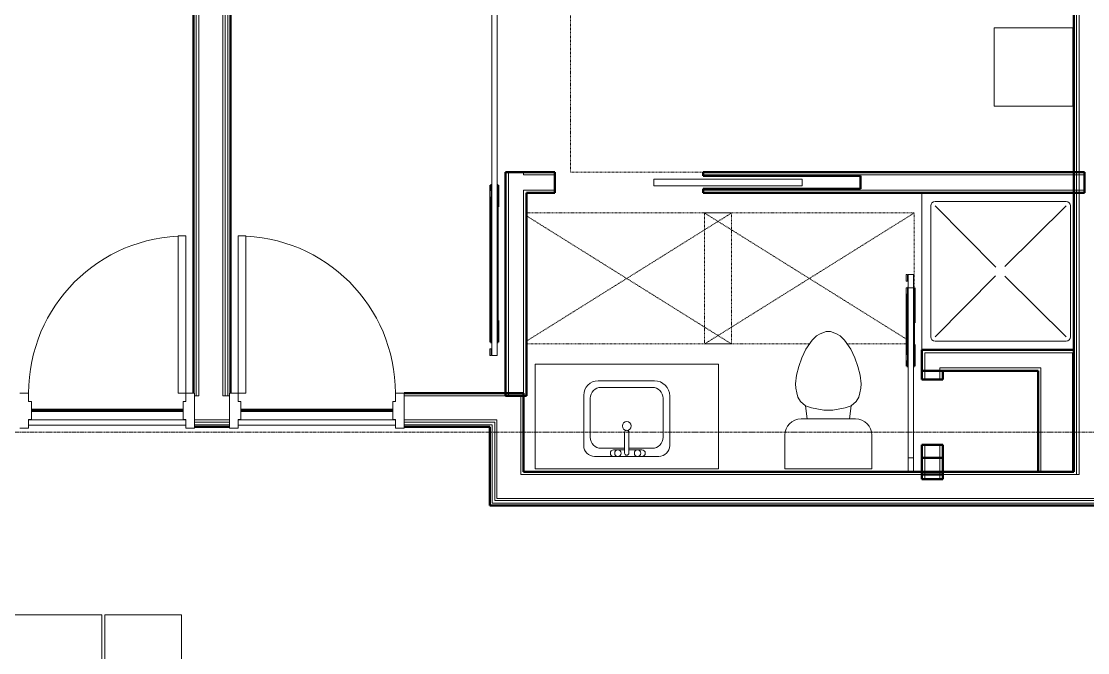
# Model space of a CAD drawing. Header units: inches. Extents: x -4217 to -1814, y 9706 to 12425.
# Drawn here: x -2758.4 to -2514.2, y 10416.7 to 10561.3 of the extents above; entities that cross this region are included whole.
import ezdxf

# ---------------------------------------------------------------- set-up
doc = ezdxf.new("R2010")
doc.units = ezdxf.units.IN
doc.header["$MEASUREMENT"] = 0
doc.linetypes.add('Dash', pattern=[0.25, 0.125, -0.125])
doc.linetypes.add('Grid Line 1_2_', pattern=[0.875, 0.5, -0.125, 0.125, -0.125])
for name, color, linetype, lineweight in [('A-AREA-1', 32, 'Continuous', 70), ('A-DOOR-2', 90, 'Continuous', 20), ('A-DOOR-4', 50, 'Continuous', 13), ('A-DOOR-5', 10, 'Continuous', 50), ('A-DOOR-6', 31, 'Continuous', 20), ('A-DOOR-7', 31, 'Continuous', 9), ('A-DOOR-FRAM', 31, 'Continuous', 20), ('A-FLOR', 192, 'Continuous', 13), ('A-FLOR-1', 50, 'Continuous', 13), ('A-GENM-HDLN-1', 250, 'Dash', 9), ('A-WALL', 113, 'Continuous', 13), ('A-WALL-3', 10, 'Continuous', 50), ('A-WALL-4', 50, 'Continuous', 13), ('I-FURN-1', 250, 'Continuous', 9), ('I-FURN-HDLN-1', 250, 'Dash', 9), ('I-WALL-3', 2, 'Continuous', 50), ('P-SANR-FIXT-2', 250, 'Continuous', 9), ('Q-CASE-3', 250, 'Continuous', 9), ('S-GRID-1', 1, 'Grid Line 1_2_', 9)]:
    doc.layers.add(name, color=color, linetype=linetype, lineweight=lineweight)

msp = doc.modelspace()

# ---------------------------------------------------------------- linework, layer by layer
at = {"layer": 'A-AREA-1'}
for p, q in [((-2756.09874, 10472.2894), (-2721.34874, 10472.2894)), ((-2708.09874, 10472.2894), (-2673.34874, 10472.2894))]:
    msp.add_line(p, q, dxfattribs=at)
at = {"layer": 'A-DOOR-2'}
for p, q in [((-2579.53393, 10525.1707), (-2613.53393, 10525.1707)), ((-2613.53393, 10525.1707), (-2613.53393, 10523.6707)), ((-2613.53393, 10523.6707), (-2579.53393, 10523.6707)), ((-2579.53393, 10523.6707), (-2579.53393, 10525.1707))]:
    msp.add_line(p, q, dxfattribs=at)
at = {"layer": 'A-DOOR-4'}
for p, q in [((-2650.67166, 10565.7957), (-2650.67166, 10484.7957)), ((-2649.42166, 10484.7957), (-2649.42166, 10565.7957)), ((-2651.09874, 10521.06172), (-2651.09874, 10522.56172)), ((-2651.09874, 10522.56172), (-2650.77314, 10522.56172)), ((-2650.77314, 10521.06172), (-2651.09874, 10521.06172)), ((-2650.77314, 10521.06172), (-2650.77314, 10522.56172)), ((-2649.17166, 10492.7957), (-2649.17166, 10518.7957)), ((-2555.74874, 10501.7957), (-2555.74874, 10503.2957)), ((-2555.42314, 10503.2957), (-2555.74874, 10503.2957)), ((-2555.74874, 10501.7957), (-2555.42314, 10501.7957)), ((-2555.42314, 10501.7957), (-2555.42314, 10503.2957)), ((-2555.32166, 10503.2957), (-2555.32166, 10458.2957)), ((-2555.32166, 10503.2957), (-2554.69666, 10503.2957)), ((-2554.69666, 10503.2957), (-2554.07166, 10503.2957)), ((-2554.07166, 10458.2957), (-2554.07166, 10503.2957)), ((-2555.74874, 10498.7957), (-2555.74874, 10500.2957)), ((-2555.42314, 10500.2957), (-2555.74874, 10500.2957)), ((-2555.42314, 10498.7957), (-2555.42314, 10500.2957)), ((-2555.32166, 10500.2957), (-2555.32166, 10461.2957)), ((-2555.32166, 10500.2957), (-2555.23793, 10500.2957)), ((-2555.23793, 10500.2957), (-2555.1386, 10500.2957)), ((-2555.1386, 10500.2957), (-2555.00916, 10500.2957)), ((-2555.00916, 10500.2957), (-2554.85842, 10500.2957)), ((-2554.85842, 10500.2957), (-2554.69666, 10500.2957)), ((-2554.69666, 10500.2957), (-2554.07166, 10500.2957)), ((-2554.07166, 10461.2957), (-2554.07166, 10500.2957)), ((-2555.74874, 10498.7957), (-2555.42314, 10498.7957)), ((-2553.82166, 10492.2957), (-2553.82166, 10487.2957)), ((-2553.82166, 10492.2957), (-2553.82166, 10487.2957)), ((-2651.09874, 10484.7957), (-2651.09874, 10486.2957)), ((-2650.77314, 10486.2957), (-2651.09874, 10486.2957)), ((-2651.09874, 10484.7957), (-2650.77314, 10484.7957)), ((-2650.77314, 10484.7957), (-2650.77314, 10486.2957)), ((-2650.04666, 10484.7957), (-2650.67166, 10484.7957)), ((-2649.42166, 10484.7957), (-2650.04666, 10484.7957)), ((-2555.74874, 10483.52967), (-2555.74874, 10485.02967)), ((-2555.74874, 10485.02967), (-2555.42314, 10485.02967)), ((-2555.74874, 10483.52967), (-2555.74874, 10485.02967)), ((-2555.74874, 10485.02967), (-2555.42314, 10485.02967)), ((-2555.42314, 10483.52967), (-2555.42314, 10485.02967)), ((-2555.42314, 10483.52967), (-2555.42314, 10485.02967)), ((-2555.42314, 10483.52967), (-2555.74874, 10483.52967)), ((-2555.42314, 10483.52967), (-2555.74874, 10483.52967)), ((-2555.00916, 10461.2957), (-2555.32166, 10461.2957)), ((-2554.85842, 10461.2957), (-2555.00916, 10461.2957)), ((-2554.69666, 10461.2957), (-2554.85842, 10461.2957)), ((-2554.07166, 10461.2957), (-2554.69666, 10461.2957)), ((-2554.69666, 10458.2957), (-2555.32166, 10458.2957)), ((-2554.07166, 10458.2957), (-2554.69666, 10458.2957))]:
    msp.add_line(p, q, dxfattribs=at)
at = {"layer": 'A-DOOR-5'}
for p, q in [((-2650.92166, 10522.56172), (-2650.92166, 10523.7957)), ((-2650.92166, 10523.7957), (-2650.67166, 10523.7957)), ((-2649.42166, 10523.7957), (-2649.17166, 10523.7957)), ((-2649.17166, 10523.7957), (-2649.17166, 10518.7957)), ((-2650.92166, 10487.7957), (-2650.92166, 10521.06172)), ((-2649.17166, 10518.7957), (-2649.42166, 10518.7957)), ((-2555.32166, 10500.2957), (-2555.42314, 10500.2957)), ((-2553.82166, 10500.2957), (-2554.07166, 10500.2957)), ((-2553.82166, 10495.2957), (-2553.82166, 10500.2957)), ((-2555.57166, 10498.7957), (-2555.57166, 10485.02967)), ((-2555.32166, 10497.2957), (-2555.57166, 10497.2957)), ((-2555.57166, 10497.2957), (-2555.57166, 10485.02967)), ((-2553.82166, 10497.2957), (-2554.0733, 10497.2957)), ((-2553.82166, 10492.2957), (-2553.82166, 10497.2957)), ((-2554.07439, 10495.2957), (-2553.82166, 10495.2957)), ((-2649.42377, 10492.7957), (-2649.17166, 10492.7957)), ((-2649.17166, 10492.7957), (-2649.17166, 10487.7957)), ((-2554.07603, 10492.2957), (-2553.82166, 10492.2957)), ((-2650.67166, 10487.7957), (-2650.92166, 10487.7957)), ((-2649.17166, 10487.7957), (-2649.42245, 10487.7957)), ((-2553.82166, 10487.2957), (-2554.07876, 10487.2957)), ((-2553.82166, 10487.2957), (-2554.07876, 10487.2957)), ((-2553.82166, 10482.2957), (-2553.82166, 10487.2957)), ((-2553.82166, 10482.2957), (-2553.82166, 10487.2957)), ((-2555.57166, 10483.52967), (-2555.57166, 10482.2957)), ((-2555.57166, 10483.52967), (-2555.57166, 10482.2957)), ((-2555.57166, 10482.2957), (-2555.32166, 10482.2957)), ((-2555.57166, 10482.2957), (-2555.32166, 10482.2957)), ((-2554.07166, 10482.2957), (-2553.82166, 10482.2957)), ((-2554.07166, 10482.2957), (-2553.82166, 10482.2957))]:
    msp.add_line(p, q, dxfattribs=at)
at = {"layer": 'A-DOOR-6'}
for p, q in [((-2720.72374, 10512.1644), (-2722.47374, 10512.1644)), ((-2722.47374, 10512.1644), (-2722.47374, 10476.1644)), ((-2720.72374, 10476.1644), (-2720.72374, 10512.1644)), ((-2708.72374, 10476.1644), (-2708.72374, 10512.1644)), ((-2708.72374, 10512.1644), (-2706.97374, 10512.1644)), ((-2706.97374, 10512.1644), (-2706.97374, 10476.1644)), ((-2722.47374, 10476.1644), (-2720.72374, 10476.1644)), ((-2706.97374, 10476.1644), (-2708.72374, 10476.1644))]:
    msp.add_line(p, q, dxfattribs=at)
at = {"layer": 'A-DOOR-7'}
for centre, start, end in [((-2720.72374, 10476.1644), 90, 180), ((-2708.72374, 10476.1644), 0, 90)]:
    msp.add_arc(centre, 36, start, end, dxfattribs=at)
at = {"layer": 'A-DOOR-FRAM'}
for p, q in [((-2756.72374, 10476.1644), (-2758.72374, 10476.1644)), ((-2756.72374, 10474.2269), (-2756.72374, 10476.1644)), ((-2720.72374, 10476.1644), (-2720.72374, 10474.2269)), ((-2718.72374, 10476.1644), (-2720.72374, 10476.1644)), ((-2718.72374, 10468.1644), (-2718.72374, 10476.1644)), ((-2710.72374, 10476.1644), (-2708.72374, 10476.1644)), ((-2710.72374, 10468.1644), (-2710.72374, 10476.1644)), ((-2708.72374, 10476.1644), (-2708.72374, 10474.2269)), ((-2672.72374, 10474.2269), (-2672.72374, 10476.1644)), ((-2672.72374, 10476.1644), (-2670.72374, 10476.1644)), ((-2670.72374, 10476.1644), (-2670.72374, 10468.1644)), ((-2756.09874, 10474.2269), (-2756.72374, 10474.2269)), ((-2756.09874, 10470.1019), (-2756.09874, 10474.2269)), ((-2720.72374, 10474.2269), (-2721.34874, 10474.2269)), ((-2721.34874, 10474.2269), (-2721.34874, 10470.1019)), ((-2708.72374, 10474.2269), (-2708.09874, 10474.2269)), ((-2708.09874, 10474.2269), (-2708.09874, 10470.1019)), ((-2673.34874, 10474.2269), (-2672.72374, 10474.2269)), ((-2673.34874, 10470.1019), (-2673.34874, 10474.2269)), ((-2756.72374, 10468.1644), (-2756.72374, 10470.1019)), ((-2756.72374, 10470.1019), (-2756.09874, 10470.1019)), ((-2721.34874, 10470.1019), (-2720.72374, 10470.1019)), ((-2720.72374, 10470.1019), (-2720.72374, 10468.1644)), ((-2708.72374, 10470.1019), (-2708.72374, 10468.1644)), ((-2708.09874, 10470.1019), (-2708.72374, 10470.1019)), ((-2672.72374, 10470.1019), (-2673.34874, 10470.1019)), ((-2672.72374, 10468.1644), (-2672.72374, 10470.1019)), ((-2758.72374, 10468.1644), (-2756.72374, 10468.1644)), ((-2720.72374, 10468.1644), (-2718.72374, 10468.1644)), ((-2708.72374, 10468.1644), (-2710.72374, 10468.1644)), ((-2670.72374, 10468.1644), (-2672.72374, 10468.1644))]:
    msp.add_line(p, q, dxfattribs=at)
at = {"layer": 'A-FLOR'}
for p, q in [((-2739.92374, 10425.3894), (-2778.57374, 10425.3894)), ((-2739.92374, 10381.1644), (-2739.92374, 10425.3894)), ((-2739.29874, 10425.3894), (-2739.29874, 10381.1644)), ((-2721.68021, 10425.3894), (-2739.29874, 10425.3894)), ((-2721.68021, 10381.1644), (-2721.68021, 10425.3894))]:
    msp.add_line(p, q, dxfattribs=at)
at = {"layer": 'A-FLOR-1'}
for p, q in [((-2756.72374, 10470.0394), (-2720.72374, 10470.0394)), ((-2708.72374, 10470.0394), (-2672.72374, 10470.0394)), ((-2720.72374, 10468.7894), (-2756.72374, 10468.7894)), ((-2672.72374, 10468.7894), (-2708.72374, 10468.7894))]:
    msp.add_line(p, q, dxfattribs=at)
at = {"layer": 'A-GENM-HDLN-1'}
for p, q in [((-2642.72374, 10488.06132), (-2595.74874, 10517.4207)), ((-2642.72374, 10517.4207), (-2595.74874, 10517.4207)), ((-2642.72374, 10516.78007), (-2595.74874, 10487.4207)), ((-2601.92374, 10517.4207), (-2555.57166, 10488.45065)), ((-2601.92374, 10487.4207), (-2553.92374, 10517.4207)), ((-2601.92374, 10517.4207), (-2553.92374, 10517.4207)), ((-2601.92374, 10487.4207), (-2601.92374, 10517.4207)), ((-2595.74874, 10517.4207), (-2595.74874, 10487.4207)), ((-2553.92374, 10517.4207), (-2553.92374, 10500.2957)), ((-2595.74874, 10487.4207), (-2642.72374, 10487.4207)), ((-2577.89438, 10487.4207), (-2601.92374, 10487.4207)), ((-2555.57166, 10487.4207), (-2569.24895, 10487.4207))]:
    msp.add_line(p, q, dxfattribs=at)
at = {"layer": 'A-WALL'}
for p, q in [((-2718.34874, 10843.1394), (-2718.34874, 10475.5394)), ((-2717.72374, 10843.1394), (-2717.72374, 10475.5394)), ((-2712.22374, 10843.1394), (-2712.22374, 10475.5394)), ((-2711.72374, 10843.1394), (-2711.72374, 10475.5394)), ((-2711.09874, 10843.1394), (-2711.09874, 10475.5394)), ((-2516.74874, 10652.2332), (-2516.74874, 10457.5394)), ((-2516.12374, 10652.2332), (-2516.12374, 10457.5394)), ((-2717.72374, 10475.5394), (-2718.72374, 10475.5394)), ((-2710.72374, 10475.5394), (-2712.22374, 10475.5394)), ((-2643.97374, 10475.5394), (-2670.72374, 10475.5394)), ((-2643.97374, 10475.5394), (-2643.97374, 10457.5394)), ((-2710.72374, 10470.0394), (-2718.72374, 10470.0394)), ((-2649.47374, 10470.0394), (-2670.72374, 10470.0394)), ((-2649.47374, 10470.0394), (-2649.47374, 10452.0394)), ((-2710.72374, 10469.5394), (-2718.72374, 10469.5394)), ((-2710.72374, 10468.9144), (-2718.72374, 10468.9144)), ((-2649.97374, 10469.5394), (-2670.72374, 10469.5394)), ((-2650.59874, 10468.9144), (-2670.72374, 10468.9144)), ((-2650.59874, 10468.9144), (-2650.59874, 10450.9144)), ((-2649.97374, 10469.5394), (-2649.97374, 10451.5394)), ((-2516.12374, 10457.5394), (-2643.97374, 10457.5394)), ((-2505.8267, 10450.9144), (-2650.59874, 10450.9144)), ((-2506.08558, 10451.5394), (-2649.97374, 10451.5394)), ((-2506.29269, 10452.0394), (-2649.47374, 10452.0394))]:
    msp.add_line(p, q, dxfattribs=at)
at = {"layer": 'A-WALL-3'}
for p, q in [((-2642.72374, 10526.7957), (-2647.47374, 10526.7957)), ((-2647.47374, 10526.7957), (-2647.47374, 10475.52256)), ((-2636.2006, 10526.7957), (-2642.72374, 10526.7957)), ((-2636.2006, 10522.0457), (-2636.2006, 10526.7957)), ((-2514.87374, 10526.7957), (-2602.2006, 10526.7957)), ((-2602.2006, 10526.7957), (-2602.2006, 10525.9207)), ((-2602.2006, 10525.9207), (-2566.2006, 10525.9207)), ((-2566.2006, 10525.9207), (-2566.2006, 10522.9207)), ((-2514.87374, 10522.0457), (-2514.87374, 10526.7957)), ((-2642.72374, 10475.52256), (-2642.72374, 10522.0457)), ((-2642.72374, 10522.0457), (-2636.2006, 10522.0457)), ((-2566.2006, 10522.9207), (-2602.2006, 10522.9207)), ((-2602.2006, 10522.9207), (-2602.2006, 10522.0457)), ((-2602.2006, 10522.0457), (-2514.87374, 10522.0457)), ((-2551.49874, 10486.0457), (-2552.12374, 10486.0457)), ((-2552.12374, 10486.0457), (-2552.12374, 10479.2957)), ((-2547.37374, 10486.0457), (-2551.49874, 10486.0457)), ((-2517.37374, 10486.0457), (-2547.37374, 10486.0457)), ((-2517.37374, 10485.4207), (-2517.37374, 10486.0457)), ((-2517.37374, 10481.2957), (-2517.37374, 10485.4207)), ((-2547.37374, 10481.2957), (-2552.12374, 10481.2957)), ((-2552.12374, 10481.2957), (-2552.12374, 10479.2957)), ((-2547.37374, 10479.2957), (-2547.37374, 10481.2957)), ((-2547.37374, 10479.2957), (-2547.37374, 10481.2957)), ((-2547.37374, 10481.2957), (-2525.49874, 10481.2957)), ((-2525.49874, 10481.2957), (-2525.49874, 10458.15981)), ((-2517.37374, 10458.15981), (-2517.37374, 10481.2957)), ((-2552.12374, 10479.2957), (-2547.37374, 10479.2957)), ((-2552.12374, 10479.2957), (-2547.37374, 10479.2957)), ((-2647.47374, 10475.52256), (-2642.72374, 10475.52256)), ((-2547.37374, 10464.2957), (-2552.12374, 10464.2957)), ((-2552.12374, 10464.2957), (-2552.12374, 10456.40981)), ((-2547.37374, 10456.40981), (-2547.37374, 10464.2957)), ((-2547.37374, 10461.2957), (-2552.12374, 10461.2957)), ((-2552.12374, 10461.2957), (-2552.12374, 10457.53481)), ((-2547.37374, 10457.53481), (-2547.37374, 10461.2957)), ((-2552.12374, 10457.53481), (-2547.37374, 10457.53481)), ((-2525.49874, 10458.15981), (-2517.37374, 10458.15981)), ((-2552.12374, 10456.40981), (-2547.37374, 10456.40981))]:
    msp.add_line(p, q, dxfattribs=at)
at = {"layer": 'A-WALL-4'}
for p, q in [((-2646.84874, 10526.7957), (-2646.84874, 10475.52256)), ((-2643.34874, 10526.7957), (-2643.34874, 10526.1707)), ((-2643.34874, 10526.1707), (-2642.72374, 10526.1707)), ((-2636.2006, 10526.1707), (-2642.72374, 10526.1707)), ((-2514.87374, 10526.1707), (-2602.2006, 10526.1707)), ((-2643.34874, 10522.6707), (-2643.34874, 10475.52256)), ((-2643.34874, 10522.6707), (-2642.72374, 10522.6707)), ((-2636.2006, 10522.6707), (-2642.72374, 10522.6707)), ((-2514.87374, 10522.6707), (-2602.2006, 10522.6707)), ((-2551.49874, 10485.4207), (-2551.49874, 10479.2957)), ((-2551.49874, 10485.4207), (-2547.99874, 10485.4207)), ((-2547.99874, 10485.4207), (-2547.37374, 10485.4207)), ((-2547.37374, 10485.4207), (-2517.62374, 10485.4207)), ((-2517.62374, 10485.4207), (-2517.37374, 10485.4207)), ((-2517.62374, 10485.4207), (-2517.37374, 10485.4207)), ((-2517.62374, 10485.4207), (-2517.62374, 10481.9207)), ((-2547.99874, 10481.9207), (-2547.99874, 10479.2957)), ((-2547.99874, 10481.9207), (-2547.37374, 10481.9207)), ((-2547.37374, 10481.9207), (-2524.87374, 10481.9207)), ((-2524.87374, 10481.9207), (-2524.87374, 10481.2957)), ((-2517.62374, 10481.9207), (-2517.62374, 10481.2957)), ((-2551.49874, 10481.2957), (-2551.49874, 10479.2957)), ((-2547.99874, 10481.2957), (-2547.99874, 10479.2957)), ((-2524.87374, 10458.15981), (-2524.87374, 10481.2957)), ((-2517.62374, 10458.15981), (-2517.62374, 10481.2957)), ((-2551.49874, 10464.2957), (-2551.49874, 10456.40981)), ((-2547.99874, 10464.2957), (-2547.99874, 10456.40981)), ((-2551.49874, 10461.2957), (-2551.49874, 10457.53481)), ((-2547.99874, 10461.2957), (-2547.99874, 10457.53481))]:
    msp.add_line(p, q, dxfattribs=at)
at = {"layer": 'I-FURN-1'}
for p, q in [((-2535.59848, 10559.86386), (-2517.59848, 10559.86386)), ((-2535.59848, 10541.86386), (-2535.59848, 10559.86386)), ((-2517.59848, 10559.86386), (-2517.59848, 10541.86386)), ((-2517.59848, 10541.86386), (-2535.59848, 10541.86386))]:
    msp.add_line(p, q, dxfattribs=at)
at = {"layer": 'I-FURN-HDLN-1'}
for p, q in [((-2632.59848, 10526.7957), (-2632.59848, 10646.7957)), ((-2602.2006, 10526.7957), (-2632.59848, 10526.7957))]:
    msp.add_line(p, q, dxfattribs=at)
at = {"layer": 'I-WALL-3'}
for p, q in [((-2718.97374, 10744.76988), (-2718.97374, 10476.1644)), ((-2710.47374, 10476.1644), (-2710.47374, 10744.77447)), ((-2517.37374, 10652.2332), (-2517.37374, 10458.1644)), ((-2643.34874, 10476.1644), (-2670.72374, 10476.1644)), ((-2643.34874, 10458.1644), (-2643.34874, 10476.1644)), ((-2718.72374, 10468.4144), (-2710.72374, 10468.4144)), ((-2670.72374, 10468.4144), (-2651.09874, 10468.4144)), ((-2651.09874, 10468.4144), (-2651.09874, 10450.4144)), ((-2517.37374, 10458.1644), (-2643.34874, 10458.1644)), ((-2651.09874, 10450.4144), (-2505.61959, 10450.4144))]:
    msp.add_line(p, q, dxfattribs=at)
at = {"layer": 'P-SANR-FIXT-2'}
for p, q in [((-2552.12374, 10522.0457), (-2552.12374, 10486.0457)), ((-2550.12374, 10489.0457), (-2550.12374, 10519.0457)), ((-2549.12374, 10520.0457), (-2519.12374, 10520.0457)), ((-2535.23935, 10505.0484), (-2549.12374, 10519.0457)), ((-2533.15192, 10505.18831), (-2519.12374, 10519.0457)), ((-2518.12374, 10519.0457), (-2518.12374, 10489.0457)), ((-2535.25595, 10503.06178), (-2549.12374, 10489.0457)), ((-2533.11322, 10502.93716), (-2519.12374, 10489.0457)), ((-2577.31143, 10488.26103), (-2576.31143, 10489.26103)), ((-2576.31143, 10489.26103), (-2575.4454, 10489.76103)), ((-2575.4454, 10489.76103), (-2574.07166, 10490.26103)), ((-2574.07166, 10490.26103), (-2573.07166, 10490.26103)), ((-2573.07166, 10490.26103), (-2571.69792, 10489.76103)), ((-2571.69792, 10489.76103), (-2570.8319, 10489.26103)), ((-2570.8319, 10489.26103), (-2569.8319, 10488.26103)), ((-2578.69886, 10486.26103), (-2577.31143, 10488.26103)), ((-2569.8319, 10488.26103), (-2568.44447, 10486.26103)), ((-2519.12374, 10488.0457), (-2549.12374, 10488.0457)), ((-2580.35941, 10482.26103), (-2579.63147, 10484.26103)), ((-2579.63147, 10484.26103), (-2578.69886, 10486.26103)), ((-2568.44447, 10486.26103), (-2567.51185, 10484.26103)), ((-2567.51185, 10484.26103), (-2566.78391, 10482.26103)), ((-2580.89735, 10480.25342), (-2580.35941, 10482.26103)), ((-2566.78391, 10482.26103), (-2566.24597, 10480.25342)), ((-2581.07166, 10478.26103), (-2580.89735, 10480.25342)), ((-2566.24597, 10480.25342), (-2566.07166, 10478.26103)), ((-2613.40622, 10478.98264), (-2626.27039, 10478.98264)), ((-2613.40622, 10478.98264), (-2626.27039, 10478.98264)), ((-2613.90622, 10477.48264), (-2625.59126, 10477.48264)), ((-2580.98451, 10477.26483), (-2581.07166, 10478.26103)), ((-2580.80751, 10476.26103), (-2580.98451, 10477.26483)), ((-2566.15882, 10477.26483), (-2566.33582, 10476.26103)), ((-2566.07166, 10478.26103), (-2566.15882, 10477.26483)), ((-2629.59126, 10475.66177), (-2629.59126, 10464.15981)), ((-2629.59126, 10475.66177), (-2629.59126, 10464.15981)), ((-2628.09126, 10474.98264), (-2628.09126, 10466.03481)), ((-2611.40622, 10466.03481), (-2611.40622, 10474.98264)), ((-2609.90622, 10464.15981), (-2609.90622, 10475.48264)), ((-2609.90622, 10464.15981), (-2609.90622, 10475.48264)), ((-2580.53956, 10475.26103), (-2580.80751, 10476.26103)), ((-2579.9728, 10474.26103), (-2580.53956, 10475.26103)), ((-2566.60376, 10475.26103), (-2567.17053, 10474.26103)), ((-2566.33582, 10476.26103), (-2566.60376, 10475.26103)), ((-2578.78104, 10473.26103), (-2579.9728, 10474.26103)), ((-2577.4073, 10472.76103), (-2578.78104, 10473.26103)), ((-2578.43332, 10470.23725), (-2578.78104, 10473.26103)), ((-2574.57166, 10472.26103), (-2577.4073, 10472.76103)), ((-2572.57166, 10472.26103), (-2574.57166, 10472.26103)), ((-2569.73602, 10472.76103), (-2572.57166, 10472.26103)), ((-2568.36228, 10473.26103), (-2569.73602, 10472.76103)), ((-2568.71, 10470.23725), (-2568.36228, 10473.26103)), ((-2567.17053, 10474.26103), (-2568.36228, 10473.26103)), ((-2567.32166, 10470.23725), (-2579.82166, 10470.23725)), ((-2620.24874, 10462.42361), (-2620.24874, 10467.16196)), ((-2619.24874, 10462.42361), (-2619.24874, 10467.16196)), ((-2583.54788, 10466.51103), (-2583.54788, 10458.78481)), ((-2563.59544, 10458.78481), (-2563.59544, 10466.51103)), ((-2625.59126, 10463.53481), (-2620.24874, 10463.53481)), ((-2620.24874, 10463.15981), (-2622.74874, 10463.15981)), ((-2619.24874, 10463.53481), (-2613.90622, 10463.53481)), ((-2616.24874, 10463.15981), (-2619.24874, 10463.15981)), ((-2627.09126, 10461.65981), (-2612.40622, 10461.65981)), ((-2627.09126, 10461.65981), (-2612.40622, 10461.65981)), ((-2622.74874, 10461.65981), (-2616.24874, 10461.65981)), ((-2583.54788, 10458.78481), (-2563.59544, 10458.78481))]:
    msp.add_line(p, q, dxfattribs=at)
for centre, radius, start, end in [((-2549.12374, 10519.0457), 1, 90, 180), ((-2519.12374, 10519.0457), 1, 0, 90), ((-2549.12374, 10489.0457), 1, 180, 270), ((-2519.12374, 10489.0457), 1, 270, 0), ((-2626.27039, 10475.66177), 3.32087, 90, 180), ((-2626.27039, 10475.66177), 3.32087, 90, 180), ((-2625.59126, 10474.98264), 2.5, 90, 180), ((-2613.90622, 10474.98264), 2.5, 0, 90), ((-2613.40622, 10475.48264), 3.5, 0, 90), ((-2613.40622, 10475.48264), 3.5, 0, 90), ((-2619.74874, 10468.62714), 1, 0, 180), ((-2579.82166, 10466.51103), 3.72622, 90, 180), ((-2567.32166, 10466.51103), 3.72622, 0, 90), ((-2619.74874, 10468.62714), 1, 180, 0), ((-2619.74874, 10467.16196), 0.5, 0, 180), ((-2625.59126, 10466.03481), 2.5, 180, 270), ((-2613.90622, 10466.03481), 2.5, 270, 0), ((-2627.09126, 10464.15981), 2.5, 180, 270), ((-2627.09126, 10464.15981), 2.5, 180, 270), ((-2622.74874, 10462.40981), 0.75, 90, 270), ((-2621.74874, 10462.40981), 0.75, 0, 180), ((-2621.74874, 10462.40981), 0.75, 180, 0), ((-2619.74874, 10462.42361), 0.5, 180, 0), ((-2617.24874, 10462.40981), 0.75, 0, 180), ((-2617.24874, 10462.40981), 0.75, 180, 0), ((-2616.24874, 10462.40981), 0.75, 270, 90), ((-2612.40622, 10464.15981), 2.5, 270, 0), ((-2612.40622, 10464.15981), 2.5, 270, 0)]:
    msp.add_arc(centre, radius, start, end, dxfattribs=at)
at = {"layer": 'Q-CASE-3'}
for p, q in [((-2598.74874, 10482.78481), (-2640.74874, 10482.78481)), ((-2640.74874, 10482.78481), (-2640.74874, 10458.78481)), ((-2598.74874, 10458.78481), (-2598.74874, 10482.78481)), ((-2640.74874, 10458.78481), (-2598.74874, 10458.78481))]:
    msp.add_line(p, q, dxfattribs=at)
at = {"layer": 'S-GRID-1'}
msp.add_line((-1814.20638, 10467.1894), (-4168.71446, 10467.1894), dxfattribs=at)

doc.saveas('drawing.dxf')
